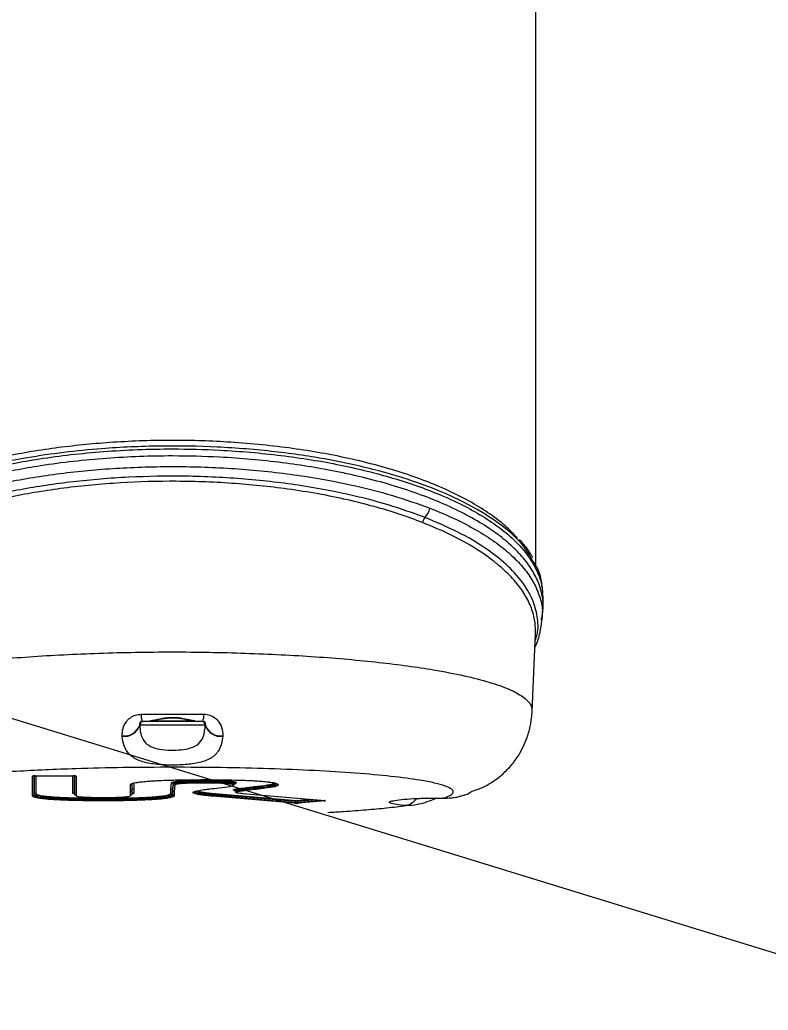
# Model space of a CAD drawing. Header units: millimetres. Extents: x 100 to 8300, y 98 to 5840.
# Drawn here: x 2516.7 to 2609.4, y 4290.9 to 4413.6 of the extents above; entities that cross this region are included whole.
import ezdxf

# ---------------------------------------------------------------- set-up
doc = ezdxf.new("R2010")
doc.units = ezdxf.units.MM
doc.header["$LTSCALE"] = 20
doc.styles.add('SLDTEXTSTYLE0', font='TXT', dxfattribs={"width": 0.75})
doc.dimstyles.new('SLDDIMSTYLE1', dxfattribs={"dimtxt": 52.916667, "dimasz": 60, "dimexe": 0, "dimexo": 0.0625, "dimgap": 13.229167, "dimtad": 1, "dimrnd": 1e-09, "dimzin": 12, "dimdsep": 46, "dimtxsty": 'SLDTEXTSTYLE0', "dimblk1": 'NONE', "dimsah": 1, "dimcen": 0, "dimadec": 0, "dimazin": 3, "dimtfac": 1, "dimtdec": 3, "dimtmove": 0, "dimatfit": 3, "dimldrblk": 'NONE', "dimfxl": 0, "dimfrac": 2, "dimtolj": 1, "dimtzin": 12, "dimarcsym": 0})

# ---------------------------------------------------------------- blocks, each defined once
blk = doc.blocks.new('_D_1')
at = {"color": 7, "linetype": 'Continuous', "lineweight": 0}
for q in [(1129.33, 4753.96), (4054.85, 3853.03)]:
    blk.add_line((3614.17, 3988.74), q, dxfattribs=at)
blk.add_solid([(3614.17, 3988.74), (3668.78, 3962.19), (3674.25, 3979.97)], dxfattribs=at)
at = {"color": 7, "linetype": 'Continuous', "lineweight": 0, "char_height": 52.917, "attachment_point": 1, "rotation": 342.8836, "style": 'SLDTEXTSTYLE0'}
for s, insert in [('%%c', (3849.11, 3987.75)), ('2600', (3925.45, 3964.24))]:
    blk.add_mtext(s, dxfattribs=dict(at, insert=insert))
blk = doc.blocks.new('_NONE')

msp = doc.modelspace()

# ---------------------------------------------------------------- linework, layer by layer
at = {"color": 7, "linetype": 'Continuous', "lineweight": 15}
for p, q in [((2580.643, 4345.903), (2580.643, 4426.851)), ((2581.503, 4342.53), (2581.44, 4343.252)), ((2581.408, 4339.19), (2581.513, 4340.389)), ((2580.177, 4327.93), (2580.596, 4337.531)), ((2532.751, 4326.651), (2531.9, 4326.651)), ((2538.536, 4326.651), (2532.728, 4326.651)), ((2539.386, 4326.651), (2538.533, 4326.651)), ((2531.579, 4326.191), (2531.583, 4326.177)), ((2539.703, 4326.177), (2531.583, 4326.177)), ((2539.703, 4326.177), (2539.707, 4326.191)), ((2518.305, 4317.43), (2518.305, 4319.864)), ((2518.651, 4319.894), (2523.361, 4319.894)), ((2518.651, 4319.894), (2523.361, 4319.894)), ((2523.361, 4319.894), (2523.361, 4319.894)), ((2523.707, 4319.864), (2523.707, 4317.472)), ((2530.603, 4318.895), (2530.603, 4318.048)), ((2530.661, 4318.153), (2530.661, 4318.994)), ((2530.834, 4319.094), (2530.834, 4318.269)), ((2535.435, 4318.302), (2535.532, 4319.054)), ((2535.705, 4318.954), (2535.607, 4318.188)), ((2535.664, 4318.084), (2535.763, 4318.855)), ((2535.705, 4318.954), (2535.763, 4318.855)), ((2536.636, 4319.15), (2536.674, 4319.047)), ((2539.601, 4319.222), (2539.601, 4319.336)), ((2539.601, 4319.222), (2539.601, 4319.117)), ((2539.601, 4319.117), (2539.601, 4319.002)), ((2542.231, 4319.172), (2542.2, 4319.068)), ((2518.536, 4317.629), (2518.478, 4317.529)), ((2523.477, 4317.671), (2523.534, 4317.572)), ((2530.43, 4317.932), (2530.43, 4318.795)), ((2530.432, 4317.932), (2530.43, 4317.932)), ((2530.432, 4317.472), (2530.432, 4317.932)), ((2530.661, 4318.153), (2530.603, 4318.048)), ((2530.603, 4318.048), (2530.605, 4318.048)), ((2530.663, 4318.153), (2530.605, 4318.048)), ((2530.605, 4318.048), (2530.605, 4317.572)), ((2530.663, 4317.671), (2530.605, 4317.572)), ((2530.663, 4318.153), (2530.661, 4318.153)), ((2530.663, 4317.671), (2530.663, 4318.153)), ((2530.834, 4318.269), (2530.836, 4318.269)), ((2530.836, 4318.269), (2530.836, 4317.771)), ((2535.431, 4318.302), (2535.435, 4318.302)), ((2535.431, 4317.728), (2535.431, 4318.302)), ((2535.607, 4318.188), (2535.604, 4318.188)), ((2535.604, 4318.188), (2535.604, 4317.629)), ((2535.604, 4318.188), (2535.662, 4318.084)), ((2535.604, 4317.629), (2535.662, 4317.529)), ((2535.607, 4318.188), (2535.664, 4318.084)), ((2535.662, 4318.084), (2535.664, 4318.084)), ((2535.662, 4317.529), (2535.662, 4318.084)), ((2535.936, 4318.755), (2535.835, 4317.971)), ((2535.835, 4317.971), (2535.835, 4317.43)), ((2535.835, 4317.971), (2535.835, 4317.971)), ((2540.912, 4317.706), (2550.985, 4316.836)), ((2543.22, 4318.758), (2543.142, 4318.739)), ((2544.345, 4317.725), (2554.466, 4316.843)), ((2544.362, 4317.725), (2554.483, 4316.843)), ((2546.88, 4318.576), (2546.927, 4318.473)), ((2518.977, 4317.408), (2518.923, 4317.307)), ((2518.923, 4317.307), (2518.923, 4317.307)), ((2520.397, 4317.215), (2520.356, 4317.112)), ((2523.025, 4317.078), (2523.006, 4316.974)), ((2527.07, 4317.026), (2527.07, 4317.141)), ((2527.07, 4317.026), (2527.07, 4316.921)), ((2527.07, 4316.921), (2527.07, 4316.807)), ((2531.131, 4317.078), (2531.151, 4316.974)), ((2533.742, 4317.215), (2533.783, 4317.112)), ((2535.163, 4317.408), (2535.217, 4317.307)), ((2550.742, 4316.509), (2540.627, 4317.382)), ((2540.749, 4317.492), (2550.864, 4316.619)), ((2550.863, 4316.726), (2540.79, 4317.596)), ((2550.864, 4316.619), (2550.863, 4316.726)), ((2551.109, 4316.726), (2551.11, 4316.619)), ((2554.486, 4316.801), (2551.234, 4316.509)), ((2554.483, 4316.843), (2554.466, 4316.843)), ((2568.789, 4317.146), (2569.208, 4317.142))]:
    msp.add_line(p, q, dxfattribs=at)
at = {"color": 8, "linetype": 'Continuous', "lineweight": 15}
for p, q in [((2533.129, 4326.709), (2538.202, 4326.709)), ((2518.478, 4319.89), (2518.478, 4317.529)), ((2518.536, 4317.629), (2518.536, 4319.892)), ((2518.651, 4319.894), (2518.651, 4319.894)), ((2518.709, 4319.894), (2518.709, 4317.728)), ((2523.303, 4317.771), (2523.303, 4319.894)), ((2523.477, 4319.892), (2523.477, 4317.671)), ((2523.534, 4317.572), (2523.534, 4319.889)), ((2550.985, 4316.836), (2552.739, 4316.993)), ((2553.425, 4316.934), (2551.109, 4316.726)), ((2551.11, 4316.619), (2554.03, 4316.881)), ((2569.258, 4317.148), (2569.201, 4317.158))]:
    msp.add_line(p, q, dxfattribs=at)
at = {"color": 7, "linetype": 'Continuous', "lineweight": 15, "flags": 128}
for points in [[(2543.369, 4318.976), (2543.324, 4318.897), (2543.312, 4318.876)], [(2530.654, 4317.649), (2530.663, 4317.671), (2530.663, 4317.671), (2530.663, 4317.671)], [(2539.049, 4317.798), (2539.009, 4317.718), (2538.998, 4317.696)], [(2544.14, 4318.234), (2544.177, 4318.154), (2544.187, 4318.132)], [(2523.63, 4317.491), (2523.534, 4317.572), (2523.534, 4317.572), (2523.534, 4317.572)], [(2540.79, 4317.596), (2540.758, 4317.514), (2540.749, 4317.492)]]:
    msp.add_lwpolyline(points, dxfattribs=at)
at = {"color": 7, "linetype": 'Continuous', "lineweight": 15}
msp.add_circle((2371.753, 4371.351), 1300, dxfattribs=at)
for centre, radius, start, end in [((2564.745, 4353.81), 2.876, 318.63799, 344.82856), ((2568.005, 4350.967), 1.45, 139.44703, 167.03771), ((2533.773, 4327.4), 2.017, 176.09115, 201.8122), ((2537.508, 4327.4), 2.022, 338.23666, 3.90183), ((2532.077, 4326.152), 0.499, 90.09767, 175.48462), ((2539.209, 4326.152), 0.499, 4.49183, 89.90228), ((2529.731, 4326.815), 1.951, 260.53585, 341.35566), ((2529.692, 4326.772), 1.983, 261.9597, 342.54332), ((2541.594, 4326.771), 1.983, 197.45105, 278.06248), ((2541.556, 4326.814), 1.951, 198.62116, 279.46572), ((2530.43, 4318.995), 0.2, 269.95897, 329.85204), ((2535.532, 4318.854), 0.2, 30.14772, 90.04166), ((2535.936, 4318.955), 0.2, 210.12713, 269.97636), ((2536.487, 4319.111), 0.154, 14.68302, 77.30724), ((2536.823, 4319.086), 0.154, 194.67545, 257.29978), ((2518.709, 4317.528), 0.2, 89.95897, 149.85204), ((2523.304, 4317.571), 0.2, 30.14796, 90.04103), ((2530.836, 4317.571), 0.2, 89.95897, 149.85204), ((2535.431, 4317.528), 0.2, 30.14796, 90.04103), ((2540.942, 4317.55), 0.158, 100.8982, 163.41109), ((2518.305, 4317.63), 0.2, 269.95897, 329.85204), ((2518.75, 4317.396), 0.194, 272.71163, 332.66005), ((2519.149, 4317.319), 0.194, 92.70762, 152.65456), ((2520.204, 4317.158), 0.159, 280.74409, 343.23936), ((2520.549, 4317.17), 0.159, 100.77481, 163.27381), ((2522.862, 4316.976), 0.144, 306.1826, 359.19378), ((2523.169, 4317.076), 0.144, 126.1826, 179.19378), ((2523.707, 4317.672), 0.2, 210.14796, 270.04103), ((2530.432, 4317.672), 0.2, 269.95897, 329.85204), ((2530.988, 4317.076), 0.143, 0.90473, 54.15247), ((2531.294, 4316.976), 0.143, 180.90711, 234.16048), ((2533.59, 4317.169), 0.159, 16.76117, 79.25648), ((2533.935, 4317.158), 0.159, 196.72697, 259.22579), ((2534.99, 4317.319), 0.194, 27.34431, 87.29157), ((2535.389, 4317.396), 0.194, 207.3369, 267.28615), ((2535.835, 4317.63), 0.2, 210.14796, 270.04103), ((2540.597, 4317.538), 0.159, 280.75705, 343.25104), ((2550.712, 4316.664), 0.158, 280.8982, 343.41109), ((2551.015, 4316.681), 0.158, 100.8982, 163.41109), ((2550.986, 4316.426), 0.325, 67.79149, 112.29988), ((2550.956, 4316.679), 0.16, 17.18947, 79.63567), ((2551.263, 4316.667), 0.16, 197.18947, 259.63567)]:
    msp.add_arc(centre, radius, start, end, dxfattribs=at)
at = {"color": 8, "linetype": 'Continuous', "lineweight": 15}
for centre, radius, start, end in [((2518.305, 4320.065), 0.201, 269.99779, 290.82918), ((2523.707, 4320.065), 0.201, 248.46308, 270.00234), ((2554.503, 4316.933), 0.133, 219.13863, 262.8559)]:
    msp.add_arc(centre, radius, start, end, dxfattribs=at)
at = {"color": 7, "linetype": 'Continuous', "lineweight": 15}
for centre, major_axis, ratio, start_param, end_param in [((2518.767, 4319.854), (0.462, -0.01), 0.0843479, 1.8253276, 3.1434437), ((2523.246, 4319.854), (0.462, 0.01), 0.0843479, 6.2813343, 7.5994504), ((2530.43, 4318.131), (0.147, 0.149), 0.9095864, 3.9707678, 5.0179654), ((2530.432, 4318.131), (0.147, 0.149), 0.9095864, 3.9707678, 5.0179654), ((2530.834, 4318.07), (0.147, 0.149), 0.9095864, 0.8291752, 1.8763727), ((2530.836, 4318.07), (0.147, 0.149), 0.9095864, 0.8291752, 1.8763727), ((2535.431, 4318.103), (0.147, -0.146), 0.9225932, 1.2652199, 2.3124175), ((2535.435, 4318.103), (-0.137, 0.155), 0.9219848, 4.4704217, 5.5176193), ((2535.835, 4318.17), (0.147, -0.146), 0.9225932, 4.4068126, 5.4540101), ((2535.835, 4318.17), (-0.137, 0.155), 0.9219848, 1.3288291, 2.3760266), ((2550.984, 4316.545), (0.4, 0), 0.1127092, 4.0618462, 5.3867171), ((2550.984, 4316.744), (0.2, -0.007), 0.7892496, 4.0923001, 5.4171709), ((2554.076, 4316.821), (0.515, 0), 0.0676925, 5.6345993, 6.9422345)]:
    msp.add_ellipse(centre, major_axis=major_axis, ratio=ratio, start_param=start_param, end_param=end_param, dxfattribs=at)
at = {"color": 8, "linetype": 'Continuous', "lineweight": 15}
for points, knots in [([(2580.215, 4346.566), (2579.836, 4347.232), (2578.884, 4348.903), (2576.007, 4351.342), (2571.882, 4353.841), (2566.958, 4355.962), (2561.25, 4357.746), (2555.053, 4359.134), (2548.298, 4360.13), (2541.283, 4360.698), (2534.042, 4360.826), (2527.652, 4360.536), (2522.155, 4359.992), (2517.847, 4359.367), (2513.947, 4358.624), (2510.432, 4357.796), (2507.093, 4356.838), (2503.959, 4355.754), (2501.077, 4354.558), (2498.459, 4353.253), (2496.138, 4351.847), (2494.157, 4350.37), (2492.563, 4348.842), (2491.488, 4347.555), (2491.08, 4346.764), (2490.947, 4346.507)], [0, 0, 0, 0, 0.04325, 0.1085256, 0.1680935, 0.2291382, 0.2854516, 0.3431955, 0.3986312, 0.4556076, 0.5110473, 0.5681056, 0.6060401, 0.6444593, 0.6766018, 0.7090171, 0.7422837, 0.7758363, 0.8097918, 0.8440253, 0.8791102, 0.9144763, 0.9487782, 0.9833335, 1, 1, 1, 1]), ([(2581.458, 4340.233), (2581.486, 4340.42), (2581.595, 4341.164), (2581.406, 4342.472), (2580.88, 4344.154), (2579.939, 4345.837), (2578.619, 4347.48), (2576.93, 4349.062), (2574.883, 4350.59), (2572.444, 4352.048), (2569.712, 4353.398), (2566.742, 4354.613), (2563.562, 4355.702), (2560.077, 4356.686), (2555.377, 4357.77), (2550.428, 4358.582), (2545.388, 4359.123), (2540.861, 4359.443), (2536.219, 4359.564), (2531.542, 4359.477), (2527.427, 4359.25), (2523.324, 4358.869), (2518.446, 4358.215), (2512.951, 4357.163), (2507.125, 4355.574), (2501.891, 4353.611), (2497.354, 4351.285), (2493.692, 4348.631), (2491.532, 4346.187), (2490.4, 4344.124), (2489.89, 4342.508), (2489.693, 4341.213), (2489.799, 4340.46), (2489.828, 4340.258)], [0, 0, 0, 0, 0.0097885, 0.0388834, 0.0681846, 0.098139, 0.1283228, 0.1574574, 0.1868157, 0.2169027, 0.2472496, 0.2748233, 0.3026205, 0.3311474, 0.3599365, 0.4102721, 0.4361932, 0.4623351, 0.5002908, 0.5269484, 0.5538551, 0.5815508, 0.6095187, 0.655, 0.7016266, 0.7496846, 0.7989232, 0.8510605, 0.9045247, 0.9325052, 0.9606687, 0.9894078, 1, 1, 1, 1]), ([(2568.734, 4354.74), (2568.734, 4354.74), (2569.084, 4354.594), (2570.403, 4354.023), (2572.534, 4352.971), (2574.944, 4351.536), (2577.022, 4349.994), (2578.708, 4348.394), (2580.004, 4346.763), (2580.897, 4345.103), (2581.391, 4343.705), (2581.434, 4342.859), (2581.447, 4342.588)], [0, 0, 0, 0, 0.0000017, 0.044372, 0.1701641, 0.2969991, 0.4270776, 0.5582512, 0.6835986, 0.8098664, 0.9389819, 1, 1, 1, 1]), ([(2567.521, 4353.058), (2568.007, 4352.864), (2569.49, 4352.271), (2571.758, 4351.203), (2574.215, 4349.82), (2576.356, 4348.339), (2578.131, 4346.794), (2579.523, 4345.208), (2580.556, 4343.585), (2581.186, 4341.916), (2581.538, 4340.445), (2581.337, 4339.54), (2581.262, 4339.203)], [0, 0, 0, 0, 0.0524979, 0.1602851, 0.2689499, 0.3803176, 0.4925904, 0.6008055, 0.7098087, 0.8212365, 0.9334831, 1, 1, 1, 1]), ([(2580.568, 4337.532), (2580.576, 4337.971), (2580.595, 4338.956), (2580.198, 4340.488), (2579.453, 4342.126), (2578.325, 4343.755), (2577.025, 4345.138), (2575.359, 4346.579), (2573.252, 4348.065), (2570.241, 4349.763), (2567.816, 4350.78), (2566.592, 4351.293)], [0, 0, 0, 0, 0.0869781, 0.1955545, 0.3048728, 0.4165613, 0.5290911, 0.595501, 0.7284606, 0.8629618, 1, 1, 1, 1]), ([(2580.557, 4336.632), (2580.646, 4336.905), (2580.97, 4337.899), (2580.878, 4339.633), (2580.286, 4341.821), (2578.987, 4343.99), (2577.047, 4346.109), (2574.407, 4348.167), (2571.094, 4350.139), (2568.3, 4351.32), (2566.904, 4351.91)], [0, 0, 0, 0, 0.0495011, 0.180674, 0.3114517, 0.4458028, 0.5805862, 0.7148966, 0.8574637, 1, 1, 1, 1]), ([(2491.161, 4327.932), (2491.18, 4328.207), (2491.221, 4328.813), (2492.185, 4329.719), (2493.865, 4330.647), (2496.297, 4331.507), (2499.423, 4332.318), (2502.884, 4332.986), (2506.473, 4333.528), (2510.016, 4333.968), (2513.834, 4334.349), (2517.89, 4334.668), (2522.143, 4334.923), (2526.546, 4335.11), (2531.058, 4335.224), (2535.621, 4335.264), (2540.18, 4335.225), (2544.687, 4335.11), (2549.098, 4334.925), (2553.356, 4334.671), (2557.413, 4334.351), (2561.234, 4333.971), (2564.779, 4333.535), (2568.369, 4332.99), (2571.834, 4332.324), (2574.964, 4331.519), (2577.403, 4330.649), (2579.087, 4329.732), (2580.064, 4328.819), (2580.108, 4328.211), (2580.128, 4327.932)], [0, 0, 0, 0, 0.0346812, 0.0760738, 0.1174718, 0.1594468, 0.2012418, 0.2433726, 0.2752294, 0.307002, 0.3389507, 0.3710944, 0.4031767, 0.4352563, 0.4675749, 0.4999206, 0.5320469, 0.5642406, 0.59656, 0.6286721, 0.6606306, 0.6926728, 0.724567, 0.7561866, 0.7983904, 0.8403294, 0.8819687, 0.9236439, 0.964962, 1, 1, 1, 1]), ([(2543.542, 4319.077), (2543.562, 4319.061), (2543.619, 4319.015), (2543.443, 4318.972), (2543.329, 4318.943)], [0, 0, 0, 0, 0.3503845, 1, 1, 1, 1]), ([(2546.739, 4318.684), (2547.172, 4318.74), (2547.766, 4318.816), (2548.179, 4318.937), (2548.26, 4318.994), (2548.306, 4319.027)], [0, 0, 0, 0, 0.5367209, 0.7347838, 1, 1, 1, 1]), ([(2538.736, 4318.043), (2538.808, 4318.009), (2538.907, 4317.961), (2539.138, 4317.917), (2539.204, 4317.904)], [0, 0, 0, 0, 0.7136081, 1, 1, 1, 1]), ([(2543.435, 4317.952), (2543.425, 4317.963), (2543.391, 4318.001), (2543.665, 4318.064), (2544.009, 4318.109), (2544.187, 4318.132)], [0, 0, 0, 0, 0.1700797, 0.5723409, 1, 1, 1, 1]), ([(2565.857, 4317.087), (2565.939, 4317.084), (2566.108, 4317.078), (2566.335, 4317.109), (2566.467, 4317.154), (2566.493, 4317.162)], [0, 0, 0, 0, 0.4305761, 0.8855673, 1, 1, 1, 1]), ([(2554.865, 4315.368), (2555.525, 4315.407), (2557.211, 4315.506), (2559.652, 4315.697), (2562.281, 4315.939), (2563.774, 4316.123), (2564.551, 4316.219)], [0, 0, 0, 0, 0.17216408, 0.44007577, 0.70815535, 1, 1, 1, 1])]:
    msp.add_open_spline(points, degree=3, knots=knots, dxfattribs=at)
at = {"color": 7, "linetype": 'Continuous', "lineweight": 15}
for points, knots in [([(2578.35, 4349.35), (2577.868, 4349.856), (2576.902, 4350.873), (2575.002, 4352.343), (2572.753, 4353.767), (2570.201, 4355.087), (2567.405, 4356.29), (2564.389, 4357.374), (2561.073, 4358.364), (2556.541, 4359.475), (2551.72, 4360.337), (2546.758, 4360.928), (2541.828, 4361.338), (2535.624, 4361.543), (2528.413, 4361.302), (2521.413, 4360.623), (2514.886, 4359.53), (2508.836, 4358.039), (2503.386, 4356.175), (2498.761, 4353.944), (2495.739, 4352.103), (2494.666, 4350.972), (2494.456, 4350.751)], [0, 0, 0, 0, 0.0390626, 0.0784097, 0.118691, 0.1593086, 0.1966683, 0.2343171, 0.2729198, 0.3118716, 0.3812623, 0.4169934, 0.4530358, 0.5179696, 0.5848936, 0.6482072, 0.7132933, 0.7779891, 0.8443706, 0.9127782, 0.9829255, 1, 1, 1, 1]), ([(2502.629, 4354.773), (2502.629, 4354.773), (2504.024, 4355.354), (2507.197, 4356.515), (2512.73, 4358.024), (2518.194, 4359.068), (2523.055, 4359.719), (2527.118, 4360.104), (2531.331, 4360.344), (2536.156, 4360.437), (2540.851, 4360.316), (2545.33, 4360.006), (2549.119, 4359.608), (2552.849, 4359.083), (2557.581, 4358.217), (2561.98, 4357.121), (2565.949, 4355.848), (2567.805, 4355.111), (2568.697, 4354.756), (2568.697, 4354.756)], [0, 0, 0, 0, 0.0000008, 0.0838411, 0.1776937, 0.2739012, 0.3289752, 0.3845551, 0.4417685, 0.4995583, 0.5779913, 0.629793, 0.6820168, 0.7355673, 0.7895783, 0.8932014, 0.9464052, 0.9999992, 1, 1, 1, 1]), ([(2503.709, 4353.036), (2504.734, 4353.417), (2506.794, 4354.181), (2510.94, 4355.39), (2516.288, 4356.586), (2522.945, 4357.582), (2530.034, 4358.154), (2537.354, 4358.288), (2544.81, 4357.931), (2551.659, 4357.143), (2557.734, 4356.01), (2562.979, 4354.689), (2566.017, 4353.598), (2567.521, 4353.058)], [0, 0, 0, 0, 0.060655, 0.1218447, 0.2206229, 0.3219925, 0.4214564, 0.5237733, 0.6279022, 0.7353299, 0.822979, 0.9124129, 1, 1, 1, 1]), ([(2566.904, 4351.91), (2565.421, 4352.446), (2562.442, 4353.524), (2557.289, 4354.835), (2551.369, 4355.953), (2544.646, 4356.738), (2537.387, 4357.096), (2530.193, 4356.965), (2523.281, 4356.403), (2516.729, 4355.416), (2510.953, 4354.11), (2506.911, 4352.87), (2504.9, 4352.106), (2504.327, 4351.889)], [0, 0, 0, 0, 0.0877761, 0.1763856, 0.2649727, 0.3706387, 0.4762873, 0.5770359, 0.6778016, 0.7778641, 0.8779534, 0.9652285, 1, 1, 1, 1]), ([(2566.592, 4351.293), (2565.648, 4351.644), (2563.762, 4352.348), (2560.638, 4353.282), (2557.292, 4354.123), (2553.705, 4354.854), (2548.976, 4355.606), (2542.948, 4356.223), (2537.973, 4356.394), (2533.062, 4356.385), (2528.203, 4356.21), (2521.348, 4355.508), (2514.851, 4354.365), (2509.229, 4352.945), (2506.067, 4351.792), (2504.639, 4351.271)], [0, 0, 0, 0, 0.0571099, 0.1141265, 0.1715831, 0.2304942, 0.2899398, 0.3931631, 0.4995189, 0.5049508, 0.6058786, 0.709762, 0.8108087, 0.9145931, 1, 1, 1, 1]), ([(2568.697, 4354.756), (2568.697, 4354.756), (2568.71, 4354.751), (2568.722, 4354.746), (2568.734, 4354.74), (2568.734, 4354.74)], [0, 0, 0, 0, 0.0010872, 0.9989125, 1, 1, 1, 1]), ([(2580.238, 4346.892), (2580.185, 4347.002), (2579.88, 4347.636), (2579.33, 4348.402), (2578.723, 4349.033), (2578.583, 4349.178)], [0, 0, 0, 0, 0.1394537, 0.8021272, 1, 1, 1, 1]), ([(2581.394, 4343.248), (2581.378, 4343.5), (2581.327, 4344.297), (2581.02, 4345.416), (2580.432, 4346.255), (2580.215, 4346.566)], [0, 0, 0, 0, 0.2251956, 0.7134498, 1, 1, 1, 1]), ([(2581.511, 4340.958), (2581.529, 4341.146), (2581.581, 4341.689), (2581.508, 4342.233), (2581.46, 4342.589)], [0, 0, 0, 0, 0.3452129, 1, 1, 1, 1]), ([(2580.523, 4335.86), (2580.531, 4335.875), (2580.845, 4336.458), (2581.171, 4337.558), (2581.312, 4338.655), (2581.375, 4339.147)], [0, 0, 0, 0, 0.01454071, 0.55817761, 1, 1, 1, 1]), ([(2529.41, 4324.891), (2529.423, 4325.179), (2529.45, 4325.751), (2529.818, 4326.539), (2530.376, 4327.109), (2531.016, 4327.467), (2531.514, 4327.514), (2531.761, 4327.538)], [0, 0, 0, 0, 0.259808, 0.5146722, 0.6864574, 0.8447462, 1, 1, 1, 1]), ([(2531.761, 4327.538), (2533.094, 4327.536), (2535.682, 4327.533), (2538.27, 4327.536), (2539.525, 4327.538)], [0, 0, 0, 0, 0.5151825, 1, 1, 1, 1]), ([(2539.525, 4327.538), (2539.663, 4327.531), (2540.035, 4327.511), (2540.434, 4327.365), (2540.908, 4327.096), (2541.386, 4326.655), (2541.823, 4325.831), (2541.857, 4325.228), (2541.876, 4324.889)], [0, 0, 0, 0, 0.0868568, 0.23448749, 0.27145074, 0.46060882, 0.69742048, 1, 1, 1, 1]), ([(2572.626, 4317.944), (2572.957, 4318.053), (2573.785, 4318.328), (2574.824, 4318.862), (2575.835, 4319.533), (2576.639, 4320.204), (2577.589, 4321.182), (2578.637, 4322.565), (2579.498, 4324.347), (2580.03, 4326.25), (2580.126, 4327.353), (2580.177, 4327.936)], [0, 0, 0, 0, 0.1123289, 0.280681, 0.4086759, 0.4988674, 0.5506376, 0.6504589, 0.8008111, 0.8947088, 1, 1, 1, 1]), ([(2531.9, 4326.651), (2531.883, 4326.65), (2531.844, 4326.649), (2531.782, 4326.637), (2531.685, 4326.602), (2531.532, 4326.461), (2531.539, 4326.315), (2531.572, 4326.213), (2531.579, 4326.191)], [0, 0, 0, 0, 0.0239185, 0.0530458, 0.1037012, 0.255247, 0.8393288, 1, 1, 1, 1]), ([(2532.751, 4326.651), (2532.885, 4326.667), (2533.211, 4326.707), (2534.107, 4326.946), (2535.337, 4327.141), (2536.692, 4327.048), (2537.698, 4326.811), (2538.28, 4326.669), (2538.469, 4326.655), (2538.533, 4326.651)], [0, 0, 0, 0, 0.1021255, 0.2485785, 0.4557649, 0.6634354, 0.8426952, 0.9460005, 1, 1, 1, 1]), ([(2538.413, 4326.709), (2538.35, 4326.714), (2538.163, 4326.727), (2537.595, 4326.856), (2536.634, 4327.067), (2535.354, 4327.15), (2534.189, 4326.977), (2533.327, 4326.762), (2533.003, 4326.724), (2532.872, 4326.709)], [0, 0, 0, 0, 0.051926, 0.153647, 0.3340397, 0.5449556, 0.7548726, 0.9010128, 1, 1, 1, 1]), ([(2539.707, 4326.191), (2539.723, 4326.248), (2539.75, 4326.343), (2539.712, 4326.484), (2539.639, 4326.572), (2539.557, 4326.618), (2539.509, 4326.635), (2539.459, 4326.645), (2539.424, 4326.65), (2539.397, 4326.65), (2539.386, 4326.651)], [0, 0, 0, 0, 0.4026622, 0.6749552, 0.8476602, 0.8973217, 0.9472722, 0.9621234, 0.9852674, 1, 1, 1, 1]), ([(2531.583, 4326.177), (2531.607, 4325.827), (2531.657, 4325.089), (2532.057, 4324.165), (2532.858, 4323.497), (2534.019, 4323.165), (2535.366, 4323.063), (2536.715, 4323.104), (2537.955, 4323.317), (2538.937, 4323.831), (2539.583, 4324.781), (2539.66, 4325.674), (2539.703, 4326.177)], [0, 0, 0, 0, 0.0926868, 0.1949843, 0.2912856, 0.3871266, 0.4822073, 0.5744644, 0.6647025, 0.7624844, 0.866114, 1, 1, 1, 1]), ([(2529.414, 4324.808), (2529.414, 4324.822), (2529.412, 4324.843), (2529.411, 4324.87), (2529.41, 4324.884), (2529.41, 4324.891)], [0, 0, 0, 0, 0.4999529, 0.7499707, 1, 1, 1, 1]), ([(2541.872, 4324.808), (2541.773, 4324.22), (2541.592, 4323.146), (2540.561, 4322.092), (2539.101, 4321.509), (2537.258, 4321.257), (2535.225, 4321.207), (2533.202, 4321.331), (2531.486, 4321.716), (2530.268, 4322.467), (2529.592, 4323.516), (2529.471, 4324.4), (2529.414, 4324.808)], [0, 0, 0, 0, 0.1275559, 0.2328309, 0.3344932, 0.4262242, 0.5175799, 0.6124898, 0.7112508, 0.8109964, 0.9127334, 1, 1, 1, 1]), ([(2541.876, 4324.889), (2541.876, 4324.876), (2541.875, 4324.856), (2541.874, 4324.829), (2541.873, 4324.815), (2541.872, 4324.808)], [0, 0, 0, 0, 0.4999541, 0.7499715, 1, 1, 1, 1]), ([(2569.259, 4317.148), (2569.567, 4317.269), (2570.181, 4317.51), (2570.456, 4317.881), (2570.253, 4318.26), (2569.491, 4318.641), (2568.166, 4319.014), (2566.05, 4319.422), (2562.858, 4319.843), (2558.428, 4320.244), (2553.303, 4320.564), (2547.688, 4320.793), (2541.739, 4320.932), (2535.633, 4320.977), (2529.529, 4320.932), (2524.252, 4320.808), (2519.852, 4320.641), (2516.261, 4320.458), (2512.902, 4320.235), (2509.858, 4319.976), (2507.175, 4319.682), (2504.907, 4319.358), (2503.084, 4319.008), (2501.771, 4318.635), (2500.924, 4318.196), (2500.75, 4317.692), (2501.6, 4317.329), (2502.025, 4317.148)], [0, 0, 0, 0, 0.0334125, 0.06671, 0.100381, 0.1356854, 0.1710229, 0.2056963, 0.2564999, 0.3066647, 0.3555149, 0.4042985, 0.4520512, 0.5000121, 0.5480253, 0.5957851, 0.628135, 0.6609323, 0.6936511, 0.7274699, 0.7610202, 0.7948228, 0.8299473, 0.8648405, 0.900074, 0.9500589, 1, 1, 1, 1]), ([(2518.375, 4319.881), (2518.374, 4319.881), (2518.374, 4319.88), (2518.386, 4319.883), (2518.417, 4319.886), (2518.476, 4319.89), (2518.558, 4319.893), (2518.621, 4319.893), (2518.651, 4319.894)], [0, 0, 0, 0, 0.0422661, 0.1525725, 0.3059995, 0.5088509, 0.7612219, 1, 1, 1, 1]), ([(2523.361, 4319.894), (2523.406, 4319.893), (2523.483, 4319.893), (2523.572, 4319.888), (2523.619, 4319.884), (2523.638, 4319.88), (2523.638, 4319.881), (2523.637, 4319.881)], [0, 0, 0, 0, 0.35275878, 0.60318898, 0.80484817, 0.9468065, 1, 1, 1, 1]), ([(2530.43, 4318.795), (2530.44, 4318.82), (2530.461, 4318.871), (2530.625, 4318.949), (2530.827, 4319.001), (2530.929, 4319.027)], [0, 0, 0, 0, 0.3118504, 0.6532114, 1, 1, 1, 1]), ([(2530.929, 4319.027), (2531.042, 4319.05), (2531.268, 4319.095), (2531.792, 4319.165), (2532.254, 4319.207), (2532.519, 4319.231)], [0, 0, 0, 0, 0.29932856, 0.59862175, 1, 1, 1, 1]), ([(2532.519, 4319.231), (2532.734, 4319.248), (2533.164, 4319.28), (2534.105, 4319.332), (2534.869, 4319.359), (2535.368, 4319.376)], [0, 0, 0, 0, 0.25772877, 0.51529787, 1, 1, 1, 1]), ([(2535.368, 4319.376), (2535.636, 4319.384), (2536.449, 4319.406), (2537.871, 4319.426), (2539.021, 4319.429), (2539.601, 4319.43)], [0, 0, 0, 0, 0.1968615, 0.5950374, 1, 1, 1, 1]), ([(2535.532, 4319.054), (2535.549, 4319.08), (2535.585, 4319.132), (2535.915, 4319.206), (2536.322, 4319.243), (2536.521, 4319.261)], [0, 0, 0, 0, 0.3362497, 0.6741453, 1, 1, 1, 1]), ([(2536.636, 4319.15), (2536.636, 4319.15), (2536.434, 4319.135), (2536.071, 4319.097), (2535.806, 4319.038), (2535.715, 4318.99), (2535.708, 4318.965), (2535.705, 4318.954)], [0, 0, 0, 0, 0.000024, 0.323738, 0.6600566, 0.8546702, 1, 1, 1, 1]), ([(2535.763, 4318.855), (2535.773, 4318.874), (2535.796, 4318.919), (2536.055, 4318.985), (2536.426, 4319.027), (2536.646, 4319.045), (2536.674, 4319.047), (2536.674, 4319.047)], [0, 0, 0, 0, 0.2696759, 0.6335783, 0.9543074, 0.9999756, 1, 1, 1, 1]), ([(2536.789, 4318.936), (2536.597, 4318.918), (2536.212, 4318.882), (2535.968, 4318.816), (2535.946, 4318.773), (2535.936, 4318.755)], [0, 0, 0, 0, 0.3630794, 0.7259732, 1, 1, 1, 1]), ([(2536.521, 4319.261), (2536.76, 4319.276), (2537.19, 4319.303), (2537.928, 4319.322), (2538.712, 4319.334), (2539.276, 4319.336), (2539.601, 4319.336)], [0, 0, 0, 0, 0.26823049, 0.48238253, 0.70188384, 1, 1, 1, 1]), ([(2539.601, 4319.222), (2539.601, 4319.222), (2539.283, 4319.222), (2538.514, 4319.219), (2537.476, 4319.199), (2536.841, 4319.166), (2536.636, 4319.15), (2536.636, 4319.15)], [0, 0, 0, 0, 0.0000192, 0.3039873, 0.7378478, 0.9999892, 1, 1, 1, 1]), ([(2536.674, 4319.047), (2536.674, 4319.047), (2536.726, 4319.051), (2537.068, 4319.075), (2537.755, 4319.1), (2538.703, 4319.115), (2539.297, 4319.117), (2539.601, 4319.117), (2539.601, 4319.117)], [0, 0, 0, 0, 0.00001517, 0.06724691, 0.42471719, 0.70576701, 0.9999806, 1, 1, 1, 1]), ([(2539.601, 4319.002), (2539.303, 4319.002), (2538.725, 4319), (2537.814, 4318.986), (2537.155, 4318.962), (2536.838, 4318.939), (2536.789, 4318.936)], [0, 0, 0, 0, 0.3001953, 0.5835592, 0.9352122, 1, 1, 1, 1]), ([(2539.601, 4319.43), (2539.882, 4319.43), (2540.735, 4319.429), (2542.175, 4319.418), (2543.289, 4319.39), (2543.851, 4319.376)], [0, 0, 0, 0, 0.1954445, 0.5938494, 1, 1, 1, 1]), ([(2539.601, 4319.336), (2539.894, 4319.336), (2540.481, 4319.335), (2541.264, 4319.323), (2541.885, 4319.305), (2542.195, 4319.29), (2542.325, 4319.284)], [0, 0, 0, 0, 0.3112723, 0.6229766, 0.841783, 1, 1, 1, 1]), ([(2542.231, 4319.172), (2542.109, 4319.178), (2541.815, 4319.192), (2541.22, 4319.209), (2540.46, 4319.22), (2539.888, 4319.222), (2539.601, 4319.222), (2539.601, 4319.222)], [0, 0, 0, 0, 0.15365232, 0.37056727, 0.68389622, 0.99997797, 1, 1, 1, 1]), ([(2539.601, 4319.117), (2539.601, 4319.117), (2539.9, 4319.117), (2540.491, 4319.114), (2541.385, 4319.102), (2541.925, 4319.08), (2542.2, 4319.068)], [0, 0, 0, 0, 0.0000223, 0.3339128, 0.6605735, 1, 1, 1, 1]), ([(2542.106, 4318.956), (2542.104, 4318.956), (2541.86, 4318.969), (2541.321, 4318.987), (2540.471, 4319), (2539.894, 4319.002), (2539.601, 4319.002)], [0, 0, 0, 0, 0.0025924, 0.3324277, 0.6605835, 1, 1, 1, 1]), ([(2542.2, 4319.068), (2542.193, 4319.049), (2542.179, 4319.01), (2542.147, 4318.973), (2542.122, 4318.958), (2542.108, 4318.956), (2542.106, 4318.956)], [0, 0, 0, 0, 0.3219678, 0.64393367, 0.93452203, 1, 1, 1, 1]), ([(2543.139, 4318.775), (2543.106, 4318.801), (2543.041, 4318.852), (2542.685, 4318.911), (2542.329, 4318.942), (2542.151, 4318.953), (2542.106, 4318.956)], [0, 0, 0, 0, 0.3758288, 0.727081, 0.9311352, 1, 1, 1, 1]), ([(2542.2, 4319.068), (2542.386, 4319.055), (2542.808, 4319.025), (2543.116, 4318.97), (2543.268, 4318.918), (2543.296, 4318.891), (2543.312, 4318.876)], [0, 0, 0, 0, 0.27752508, 0.63178689, 0.79654883, 1, 1, 1, 1]), ([(2542.231, 4319.172), (2542.238, 4319.191), (2542.253, 4319.23), (2542.284, 4319.267), (2542.309, 4319.281), (2542.323, 4319.284), (2542.325, 4319.284)], [0, 0, 0, 0, 0.3219647, 0.6439274, 0.9329548, 1, 1, 1, 1]), ([(2543.369, 4318.976), (2543.367, 4318.979), (2543.346, 4319.007), (2543.23, 4319.063), (2542.837, 4319.13), (2542.406, 4319.16), (2542.231, 4319.172)], [0, 0, 0, 0, 0.0407715, 0.3702723, 0.7447691, 1, 1, 1, 1]), ([(2542.325, 4319.284), (2542.513, 4319.271), (2542.975, 4319.239), (2543.394, 4319.168), (2543.517, 4319.109), (2543.539, 4319.08), (2543.542, 4319.077)], [0, 0, 0, 0, 0.2593695, 0.6368147, 0.9628133, 1, 1, 1, 1]), ([(2543.312, 4318.876), (2543.299, 4318.858), (2543.272, 4318.821), (2543.213, 4318.786), (2543.167, 4318.776), (2543.142, 4318.775), (2543.139, 4318.775)], [0, 0, 0, 0, 0.32198158, 0.64395325, 0.95509829, 1, 1, 1, 1]), ([(2543.312, 4318.876), (2543.318, 4318.872), (2543.35, 4318.853), (2543.311, 4318.834), (2543.28, 4318.818)], [0, 0, 0, 0, 0.1872838, 1, 1, 1, 1]), ([(2543.341, 4318.91), (2543.365, 4318.916), (2543.439, 4318.938), (2543.397, 4318.961), (2543.369, 4318.976)], [0, 0, 0, 0, 0.31596154, 1, 1, 1, 1]), ([(2543.369, 4318.976), (2543.382, 4318.995), (2543.408, 4319.031), (2543.467, 4319.066), (2543.514, 4319.077), (2543.538, 4319.077), (2543.542, 4319.077)], [0, 0, 0, 0, 0.3220068, 0.6440046, 0.9532686, 1, 1, 1, 1]), ([(2543.851, 4319.376), (2544.116, 4319.367), (2544.647, 4319.35), (2545.387, 4319.316), (2546.079, 4319.278), (2546.48, 4319.247), (2546.682, 4319.231)], [0, 0, 0, 0, 0.2576343, 0.5153578, 0.7560611, 1, 1, 1, 1]), ([(2546.682, 4319.231), (2546.783, 4319.223), (2546.985, 4319.205), (2547.264, 4319.178), (2547.456, 4319.156), (2547.556, 4319.144), (2547.573, 4319.142)], [0, 0, 0, 0, 0.3108959, 0.6218086, 0.9327374, 1, 1, 1, 1]), ([(2548.378, 4318.946), (2548.381, 4318.906), (2548.387, 4318.84), (2547.915, 4318.711), (2547.317, 4318.633), (2546.88, 4318.576)], [0, 0, 0, 0, 0.3008802, 0.4900456, 1, 1, 1, 1]), ([(2546.927, 4318.473), (2547.379, 4318.532), (2547.985, 4318.61), (2548.461, 4318.75), (2548.521, 4318.824), (2548.562, 4318.875)], [0, 0, 0, 0, 0.4838561, 0.6506197, 1, 1, 1, 1]), ([(2548.656, 4318.892), (2548.696, 4318.853), (2548.79, 4318.763), (2548.623, 4318.647), (2548.151, 4318.505), (2547.53, 4318.424), (2547.069, 4318.365)], [0, 0, 0, 0, 0.2095486, 0.4859735, 0.6181972, 1, 1, 1, 1]), ([(2547.573, 4319.142), (2547.602, 4319.138), (2547.881, 4319.105), (2548.252, 4319.047), (2548.561, 4318.965), (2548.625, 4318.916), (2548.656, 4318.892)], [0, 0, 0, 0, 0.0475724, 0.4525121, 0.7303624, 1, 1, 1, 1]), ([(2518.977, 4317.408), (2518.977, 4317.408), (2518.881, 4317.432), (2518.718, 4317.48), (2518.569, 4317.554), (2518.536, 4317.604), (2518.536, 4317.629), (2518.536, 4317.629)], [0, 0, 0, 0, 0.0000233, 0.3338506, 0.6636867, 0.9999767, 1, 1, 1, 1]), ([(2518.709, 4317.728), (2518.719, 4317.704), (2518.738, 4317.655), (2518.884, 4317.583), (2519.055, 4317.536), (2519.14, 4317.513)], [0, 0, 0, 0, 0.3362178, 0.6659389, 1, 1, 1, 1]), ([(2523.481, 4317.674), (2523.426, 4317.688), (2523.325, 4317.714), (2523.308, 4317.747), (2523.304, 4317.765), (2523.303, 4317.771)], [0, 0, 0, 0, 0.4409663, 0.8185298, 1, 1, 1, 1]), ([(2523.477, 4317.671), (2523.477, 4317.671), (2523.477, 4317.654), (2523.495, 4317.636), (2523.514, 4317.618)], [0, 0, 0, 0, 0.0000988, 1, 1, 1, 1]), ([(2530.836, 4317.771), (2530.832, 4317.745), (2530.825, 4317.705), (2530.661, 4317.668), (2530.607, 4317.656)], [0, 0, 0, 0, 0.66557614, 1, 1, 1, 1]), ([(2534.999, 4317.513), (2535.086, 4317.536), (2535.256, 4317.583), (2535.402, 4317.655), (2535.421, 4317.704), (2535.431, 4317.728)], [0, 0, 0, 0, 0.3361751, 0.6658769, 1, 1, 1, 1]), ([(2535.604, 4317.629), (2535.604, 4317.629), (2535.604, 4317.604), (2535.57, 4317.554), (2535.426, 4317.48), (2535.251, 4317.432), (2535.163, 4317.408)], [0, 0, 0, 0, 0.0000233, 0.3342234, 0.6640323, 1, 1, 1, 1]), ([(2538.843, 4317.589), (2538.796, 4317.599), (2538.394, 4317.676), (2538.119, 4317.788), (2538.253, 4317.949), (2538.627, 4318.028), (2538.891, 4318.085)], [0, 0, 0, 0, 0.05914558, 0.50031983, 0.64601877, 1, 1, 1, 1]), ([(2538.376, 4317.96), (2538.368, 4317.953), (2538.284, 4317.872), (2538.564, 4317.78), (2538.952, 4317.705), (2538.998, 4317.696)], [0, 0, 0, 0, 0.083091, 0.8928414, 1, 1, 1, 1]), ([(2539.049, 4317.798), (2538.982, 4317.811), (2538.672, 4317.871), (2538.541, 4317.936), (2538.438, 4317.988)], [0, 0, 0, 0, 0.2181895, 1, 1, 1, 1]), ([(2538.843, 4317.589), (2538.846, 4317.59), (2538.868, 4317.591), (2538.91, 4317.603), (2538.962, 4317.639), (2538.986, 4317.677), (2538.998, 4317.696)], [0, 0, 0, 0, 0.050772, 0.3560098, 0.6780019, 1, 1, 1, 1]), ([(2538.891, 4318.085), (2539.173, 4318.132), (2539.582, 4318.202), (2540.434, 4318.309), (2541.011, 4318.367), (2541.404, 4318.407)], [0, 0, 0, 0, 0.4109755, 0.5978158, 1, 1, 1, 1]), ([(2538.998, 4317.696), (2539.071, 4317.685), (2539.282, 4317.653), (2539.672, 4317.602), (2540.178, 4317.545), (2540.559, 4317.51), (2540.749, 4317.492)], [0, 0, 0, 0, 0.15248738, 0.43512632, 0.71760539, 1, 1, 1, 1]), ([(2539.049, 4317.798), (2539.061, 4317.817), (2539.084, 4317.854), (2539.137, 4317.89), (2539.178, 4317.903), (2539.2, 4317.904), (2539.204, 4317.904)], [0, 0, 0, 0, 0.3219929, 0.6439796, 0.9500019, 1, 1, 1, 1]), ([(2540.79, 4317.596), (2540.593, 4317.614), (2540.2, 4317.65), (2539.679, 4317.709), (2539.303, 4317.759), (2539.106, 4317.789), (2539.049, 4317.798)], [0, 0, 0, 0, 0.2940841, 0.5880516, 0.881795, 1, 1, 1, 1]), ([(2539.204, 4317.904), (2539.258, 4317.896), (2539.452, 4317.866), (2539.82, 4317.817), (2540.332, 4317.759), (2540.719, 4317.724), (2540.912, 4317.706)], [0, 0, 0, 0, 0.1164296, 0.4110343, 0.7056583, 1, 1, 1, 1]), ([(2541.404, 4318.407), (2541.906, 4318.465), (2542.586, 4318.545), (2543.106, 4318.667), (2543.192, 4318.728), (2543.154, 4318.765), (2543.145, 4318.771), (2543.139, 4318.775)], [0, 0, 0, 0, 0.5331321, 0.7223479, 0.9556495, 0.9731925, 1, 1, 1, 1]), ([(2541.404, 4318.407), (2541.407, 4318.407), (2541.417, 4318.406), (2541.426, 4318.409), (2541.433, 4318.411)], [0, 0, 0, 0, 0.3011323, 1, 1, 1, 1]), ([(2544.083, 4317.998), (2543.9, 4318.015), (2543.533, 4318.047), (2543.285, 4318.095), (2543.163, 4318.144), (2543.168, 4318.202), (2543.474, 4318.276), (2543.834, 4318.322), (2544, 4318.343)], [0, 0, 0, 0, 0.1766409, 0.3548703, 0.3974135, 0.5683976, 0.7999589, 1, 1, 1, 1]), ([(2544.14, 4318.234), (2543.981, 4318.214), (2543.641, 4318.17), (2543.344, 4318.107), (2543.368, 4318.065), (2543.376, 4318.052)], [0, 0, 0, 0, 0.3746119, 0.7983374, 1, 1, 1, 1]), ([(2543.376, 4318.031), (2543.385, 4318.026), (2543.404, 4318.016), (2543.456, 4318.007), (2543.483, 4318.003)], [0, 0, 0, 0, 0.5068766, 1, 1, 1, 1]), ([(2543.418, 4317.941), (2543.421, 4317.935), (2543.437, 4317.903), (2543.487, 4317.87), (2543.567, 4317.828), (2543.7, 4317.795), (2543.912, 4317.771), (2544.043, 4317.757)], [0, 0, 0, 0, 0.0218416, 0.1138261, 0.2405864, 0.5301156, 1, 1, 1, 1]), ([(2544.326, 4318.023), (2544.152, 4318.001), (2543.818, 4317.958), (2543.562, 4317.891), (2543.576, 4317.839), (2543.728, 4317.794), (2543.982, 4317.757), (2544.254, 4317.734), (2544.362, 4317.725)], [0, 0, 0, 0, 0.2418053, 0.4630527, 0.6245432, 0.7019575, 0.8818218, 1, 1, 1, 1]), ([(2544, 4318.343), (2544.086, 4318.353), (2544.568, 4318.412), (2545.208, 4318.49), (2545.915, 4318.578), (2546.354, 4318.633), (2546.622, 4318.668), (2546.739, 4318.684)], [0, 0, 0, 0, 0.0928293, 0.51810012, 0.69193684, 0.86577551, 1, 1, 1, 1]), ([(2544, 4318.343), (2544.006, 4318.342), (2544.026, 4318.34), (2544.063, 4318.326), (2544.108, 4318.291), (2544.129, 4318.253), (2544.14, 4318.234)], [0, 0, 0, 0, 0.1066387, 0.3562732, 0.6781364, 1, 1, 1, 1]), ([(2544.043, 4317.757), (2544.09, 4317.75), (2544.174, 4317.738), (2544.294, 4317.729), (2544.348, 4317.725)], [0, 0, 0, 0, 0.548135, 1, 1, 1, 1]), ([(2546.88, 4318.576), (2546.764, 4318.56), (2546.496, 4318.524), (2546.058, 4318.47), (2545.35, 4318.382), (2544.708, 4318.303), (2544.227, 4318.245), (2544.14, 4318.234)], [0, 0, 0, 0, 0.1333645, 0.3075909, 0.4815623, 0.9068854, 1, 1, 1, 1]), ([(2544.187, 4318.132), (2544.273, 4318.142), (2544.754, 4318.201), (2545.395, 4318.279), (2546.102, 4318.366), (2546.541, 4318.421), (2546.809, 4318.457), (2546.927, 4318.473)], [0, 0, 0, 0, 0.0929928, 0.5179566, 0.6914605, 0.8647189, 1, 1, 1, 1]), ([(2544.326, 4318.023), (2544.321, 4318.024), (2544.301, 4318.026), (2544.263, 4318.04), (2544.218, 4318.075), (2544.197, 4318.113), (2544.187, 4318.132)], [0, 0, 0, 0, 0.1054727, 0.3562685, 0.6781341, 1, 1, 1, 1]), ([(2547.069, 4318.365), (2546.952, 4318.349), (2546.683, 4318.313), (2546.244, 4318.258), (2545.537, 4318.171), (2544.895, 4318.092), (2544.413, 4318.034), (2544.326, 4318.023)], [0, 0, 0, 0, 0.1344282, 0.3080673, 0.4817045, 0.9067183, 1, 1, 1, 1]), ([(2544.362, 4317.725), (2544.359, 4317.725), (2544.353, 4317.724), (2544.348, 4317.726), (2544.345, 4317.726)], [0, 0, 0, 0, 0.5289086, 1, 1, 1, 1]), ([(2546.739, 4318.684), (2546.741, 4318.684), (2546.761, 4318.682), (2546.799, 4318.67), (2546.848, 4318.633), (2546.869, 4318.595), (2546.88, 4318.576)], [0, 0, 0, 0, 0.0393563, 0.3560866, 0.678035, 1, 1, 1, 1]), ([(2547.069, 4318.365), (2547.066, 4318.365), (2547.046, 4318.366), (2547.008, 4318.379), (2546.959, 4318.416), (2546.938, 4318.454), (2546.927, 4318.473)], [0, 0, 0, 0, 0.0396583, 0.3560766, 0.6780299, 1, 1, 1, 1]), ([(2569.258, 4317.148), (2569.791, 4317.159), (2570.65, 4317.178), (2571.411, 4317.442), (2572.165, 4317.616), (2572.44, 4317.796), (2572.635, 4317.922)], [0, 0, 0, 0, 0.3737511, 0.6018395, 0.718723, 1, 1, 1, 1]), ([(2518.759, 4317.202), (2518.673, 4317.226), (2518.495, 4317.274), (2518.337, 4317.35), (2518.316, 4317.403), (2518.305, 4317.43)], [0, 0, 0, 0, 0.3186451, 0.6569364, 1, 1, 1, 1]), ([(2518.478, 4317.529), (2518.478, 4317.529), (2518.478, 4317.503), (2518.513, 4317.452), (2518.666, 4317.377), (2518.83, 4317.33), (2518.923, 4317.307), (2518.923, 4317.307)], [0, 0, 0, 0, 0.0000231, 0.3429781, 0.6811738, 0.9999769, 1, 1, 1, 1]), ([(2520.233, 4317.002), (2520.039, 4317.02), (2519.633, 4317.058), (2519.122, 4317.125), (2518.881, 4317.176), (2518.759, 4317.202)], [0, 0, 0, 0, 0.3104719, 0.6509598, 1, 1, 1, 1]), ([(2518.923, 4317.307), (2518.923, 4317.307), (2519.027, 4317.281), (2519.28, 4317.232), (2519.773, 4317.167), (2520.16, 4317.129), (2520.356, 4317.112), (2520.356, 4317.112)], [0, 0, 0, 0, 0.0000224, 0.3485743, 0.6888927, 0.9999776, 1, 1, 1, 1]), ([(2520.397, 4317.215), (2520.397, 4317.215), (2520.187, 4317.234), (2519.798, 4317.272), (2519.309, 4317.337), (2519.088, 4317.384), (2518.977, 4317.408)], [0, 0, 0, 0, 0.0000226, 0.3367147, 0.6671342, 1, 1, 1, 1]), ([(2519.14, 4317.513), (2519.248, 4317.49), (2519.463, 4317.444), (2519.934, 4317.381), (2520.323, 4317.344), (2520.519, 4317.326)], [0, 0, 0, 0, 0.3323997, 0.6626237, 1, 1, 1, 1]), ([(2522.947, 4316.86), (2522.681, 4316.869), (2522.149, 4316.887), (2521.43, 4316.92), (2520.779, 4316.958), (2520.416, 4316.987), (2520.233, 4317.002)], [0, 0, 0, 0, 0.2678499, 0.5358202, 0.7663048, 1, 1, 1, 1]), ([(2520.356, 4317.112), (2520.453, 4317.104), (2520.743, 4317.08), (2521.323, 4317.043), (2522.114, 4317.004), (2522.704, 4316.983), (2523.006, 4316.974), (2523.006, 4316.974)], [0, 0, 0, 0, 0.1285807, 0.3861556, 0.6908332, 0.9999807, 1, 1, 1, 1]), ([(2523.025, 4317.078), (2523.025, 4317.078), (2522.61, 4317.091), (2521.935, 4317.117), (2521.052, 4317.164), (2520.616, 4317.198), (2520.397, 4317.215)], [0, 0, 0, 0, 0.0000194, 0.429349, 0.713762, 1, 1, 1, 1]), ([(2520.519, 4317.326), (2520.731, 4317.309), (2521.156, 4317.276), (2522.015, 4317.229), (2522.682, 4317.206), (2523.084, 4317.192)], [0, 0, 0, 0, 0.2844053, 0.5685201, 1, 1, 1, 1]), ([(2527.07, 4316.807), (2526.789, 4316.807), (2525.956, 4316.808), (2524.559, 4316.819), (2523.488, 4316.846), (2522.947, 4316.86)], [0, 0, 0, 0, 0.2016066, 0.5969483, 1, 1, 1, 1]), ([(2523.006, 4316.974), (2523.006, 4316.974), (2523.525, 4316.957), (2524.597, 4316.935), (2525.968, 4316.923), (2526.791, 4316.922), (2527.07, 4316.921)], [0, 0, 0, 0, 0.0000145, 0.4013989, 0.7974413, 1, 1, 1, 1]), ([(2527.07, 4317.026), (2527.07, 4317.026), (2526.526, 4317.026), (2525.444, 4317.03), (2524.088, 4317.049), (2523.296, 4317.069), (2523.025, 4317.078), (2523.025, 4317.078)], [0, 0, 0, 0, 0.0000146, 0.3972869, 0.7899406, 0.9999854, 1, 1, 1, 1]), ([(2523.084, 4317.192), (2523.352, 4317.184), (2524.124, 4317.163), (2525.465, 4317.144), (2526.532, 4317.142), (2527.07, 4317.141)], [0, 0, 0, 0, 0.2087749, 0.6011336, 1, 1, 1, 1]), ([(2523.707, 4317.472), (2523.722, 4317.446), (2523.753, 4317.394), (2524.027, 4317.33), (2524.329, 4317.3), (2524.431, 4317.29)], [0, 0, 0, 0, 0.3952386, 0.7937261, 1, 1, 1, 1]), ([(2524.431, 4317.29), (2524.587, 4317.279), (2524.873, 4317.259), (2525.379, 4317.244), (2526.095, 4317.229), (2526.667, 4317.228), (2527.07, 4317.227)], [0, 0, 0, 0, 0.2122664, 0.388843, 0.5697596, 1, 1, 1, 1]), ([(2527.07, 4317.227), (2527.373, 4317.227), (2527.921, 4317.229), (2528.756, 4317.242), (2529.36, 4317.262), (2529.646, 4317.285), (2529.708, 4317.29)], [0, 0, 0, 0, 0.32544085, 0.58708058, 0.91129109, 1, 1, 1, 1]), ([(2527.07, 4317.141), (2527.352, 4317.141), (2528.165, 4317.142), (2529.521, 4317.152), (2530.551, 4317.178), (2531.072, 4317.192)], [0, 0, 0, 0, 0.2087556, 0.6005638, 1, 1, 1, 1]), ([(2531.131, 4317.078), (2531.131, 4317.078), (2530.613, 4317.061), (2529.548, 4317.039), (2528.178, 4317.027), (2527.355, 4317.026), (2527.07, 4317.026)], [0, 0, 0, 0, 0.0000146, 0.4012979, 0.7923187, 1, 1, 1, 1]), ([(2527.07, 4316.921), (2527.07, 4316.921), (2527.628, 4316.921), (2528.732, 4316.925), (2530.101, 4316.945), (2530.89, 4316.965), (2531.151, 4316.974), (2531.151, 4316.974)], [0, 0, 0, 0, 0.0000145, 0.4040924, 0.7993796, 0.9999855, 1, 1, 1, 1]), ([(2531.21, 4316.86), (2530.941, 4316.852), (2530.144, 4316.83), (2528.751, 4316.81), (2527.633, 4316.808), (2527.07, 4316.807)], [0, 0, 0, 0, 0.2019314, 0.5975556, 1, 1, 1, 1]), ([(2529.708, 4317.29), (2529.863, 4317.307), (2530.217, 4317.345), (2530.407, 4317.411), (2530.425, 4317.455), (2530.432, 4317.472)], [0, 0, 0, 0, 0.3241859, 0.7404284, 1, 1, 1, 1]), ([(2530.605, 4317.572), (2530.605, 4317.572), (2530.605, 4317.564), (2530.597, 4317.557), (2530.589, 4317.55)], [0, 0, 0, 0, 0.0002375, 1, 1, 1, 1]), ([(2531.072, 4317.192), (2531.337, 4317.201), (2531.868, 4317.219), (2532.754, 4317.26), (2533.295, 4317.301), (2533.62, 4317.326)], [0, 0, 0, 0, 0.285893, 0.5719432, 1, 1, 1, 1]), ([(2533.742, 4317.215), (2533.742, 4317.215), (2533.431, 4317.188), (2532.845, 4317.149), (2531.944, 4317.106), (2531.404, 4317.087), (2531.131, 4317.078), (2531.131, 4317.078)], [0, 0, 0, 0, 0.0000195, 0.4301637, 0.7157854, 0.9999805, 1, 1, 1, 1]), ([(2531.151, 4316.974), (2531.151, 4316.974), (2531.598, 4316.988), (2532.292, 4317.015), (2533.162, 4317.063), (2533.587, 4317.095), (2533.783, 4317.112), (2533.783, 4317.112)], [0, 0, 0, 0, 0.0000209, 0.4612551, 0.7311227, 0.9999806, 1, 1, 1, 1]), ([(2533.906, 4317.002), (2533.694, 4316.985), (2533.271, 4316.951), (2532.375, 4316.902), (2531.66, 4316.876), (2531.21, 4316.86)], [0, 0, 0, 0, 0.2704462, 0.54069425, 1, 1, 1, 1]), ([(2533.62, 4317.326), (2533.813, 4317.344), (2534.2, 4317.38), (2534.672, 4317.443), (2534.889, 4317.49), (2534.999, 4317.513)], [0, 0, 0, 0, 0.332075, 0.6621366, 1, 1, 1, 1]), ([(2535.163, 4317.408), (2535.163, 4317.408), (2535.062, 4317.384), (2534.819, 4317.337), (2534.34, 4317.271), (2533.942, 4317.234), (2533.742, 4317.215)], [0, 0, 0, 0, 0.0000226, 0.3383721, 0.6686312, 1, 1, 1, 1]), ([(2533.783, 4317.112), (2533.876, 4317.12), (2534.154, 4317.146), (2534.55, 4317.19), (2534.939, 4317.247), (2535.134, 4317.287), (2535.217, 4317.307), (2535.217, 4317.307)], [0, 0, 0, 0, 0.1495016, 0.4489785, 0.7222493, 0.9999776, 1, 1, 1, 1]), ([(2535.38, 4317.202), (2535.273, 4317.179), (2535.048, 4317.131), (2534.552, 4317.063), (2534.123, 4317.022), (2533.906, 4317.002)], [0, 0, 0, 0, 0.3105939, 0.6512714, 1, 1, 1, 1]), ([(2535.217, 4317.307), (2535.217, 4317.307), (2535.317, 4317.331), (2535.484, 4317.381), (2535.63, 4317.455), (2535.662, 4317.505), (2535.662, 4317.529), (2535.662, 4317.529)], [0, 0, 0, 0, 0.0000121, 0.3431757, 0.6813954, 0.9999769, 1, 1, 1, 1]), ([(2535.835, 4317.43), (2535.826, 4317.405), (2535.806, 4317.354), (2535.656, 4317.278), (2535.473, 4317.228), (2535.38, 4317.202)], [0, 0, 0, 0, 0.3186821, 0.6569964, 1, 1, 1, 1]), ([(2540.627, 4317.382), (2540.433, 4317.4), (2540.046, 4317.435), (2539.531, 4317.493), (2539.134, 4317.545), (2538.919, 4317.578), (2538.843, 4317.589)], [0, 0, 0, 0, 0.2819748, 0.5639421, 0.8458941, 1, 1, 1, 1]), ([(2554.466, 4316.843), (2554.482, 4316.841), (2554.508, 4316.839), (2554.525, 4316.836), (2554.524, 4316.836), (2554.524, 4316.836)], [0, 0, 0, 0, 0.5687188, 0.898318, 1, 1, 1, 1]), ([(2564.551, 4316.219), (2564.119, 4316.259), (2563.252, 4316.34), (2562.553, 4316.497), (2562.414, 4316.665), (2562.876, 4316.831), (2563.916, 4316.976), (2565.434, 4317.086), (2567.288, 4317.152), (2568.602, 4317.149), (2569.259, 4317.148)], [0, 0, 0, 0, 0.12213424, 0.24509335, 0.3690753, 0.49393973, 0.61968932, 0.74610447, 0.87296248, 1, 1, 1, 1]), ([(2566.271, 4316.438), (2566.167, 4316.404), (2565.551, 4316.202), (2565.003, 4316.212), (2564.547, 4316.22)], [0, 0, 0, 0, 0.167472, 1, 1, 1, 1]), ([(2566.365, 4316.443), (2566.732, 4316.556), (2567.393, 4316.758), (2568.075, 4317.037), (2568.335, 4317.145), (2568.348, 4317.151)], [0, 0, 0, 0, 0.5419112, 0.9764075, 1, 1, 1, 1]), ([(2569.208, 4317.142), (2569.658, 4317.151), (2570.552, 4317.17), (2571.332, 4317.387), (2571.719, 4317.494)], [0, 0, 0, 0, 0.5033278, 1, 1, 1, 1])]:
    msp.add_open_spline(points, degree=3, knots=knots, dxfattribs=at)
msp.add_open_spline([(2565.857, 4317.087), (2565.661, 4316.855), (2565.269, 4316.392), (2564.787, 4316.277), (2564.547, 4316.22)], degree=3, dxfattribs=at)

# ---------------------------------------------------------------- dimensions: what is measured, and where the dimension line sits
at = {"color": 7, "linetype": 'Continuous', "lineweight": 0}
dim = msp.add_diameter_dim_2p(p1=(1129.332, 4753.96), p2=(3614.174, 3988.742), dimstyle='SLDDIMSTYLE1', dxfattribs=at)
dim.commit()
dim.dimension.update_dxf_attribs({"geometry": '_D_1', "text_midpoint": (3942.483, 3887.638), "dimtype": 163})

doc.saveas('drawing.dxf')
